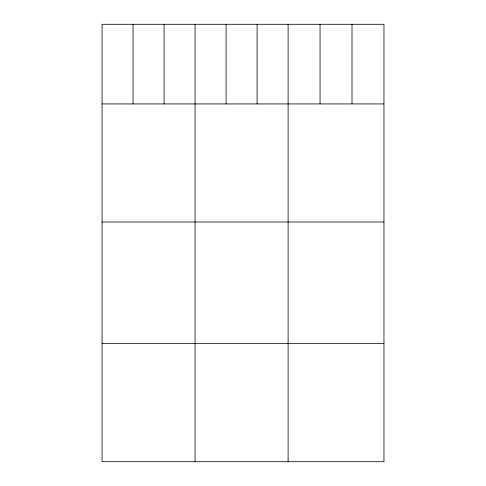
<?xml version="1.0" encoding="UTF-8"?>
<svg xmlns="http://www.w3.org/2000/svg" width="486" height="486" viewBox="0 0 486 486"><rect width="100%" height="100%" fill="white"/><g stroke="black" fill="none" stroke-linecap="round" stroke-linejoin="round"><path stroke-width="0.73" d="M383.958 103.931L383.958 461.7L102.042 461.7L102.042 24.3L383.958 24.3L383.958 103.931L102.042 103.931M102.042 221.993L383.958 221.993M102.042 343.638L383.958 343.638M352.004 24.3L352.004 103.931M320.055 24.3L320.055 103.931M288.107 24.3L288.107 461.7M257.094 24.3L257.094 103.931M226.087 24.3L226.087 103.931M195.074 24.3L195.074 461.7M164.061 24.3L164.061 103.931M133.055 24.3L133.055 103.931"/></g></svg>
